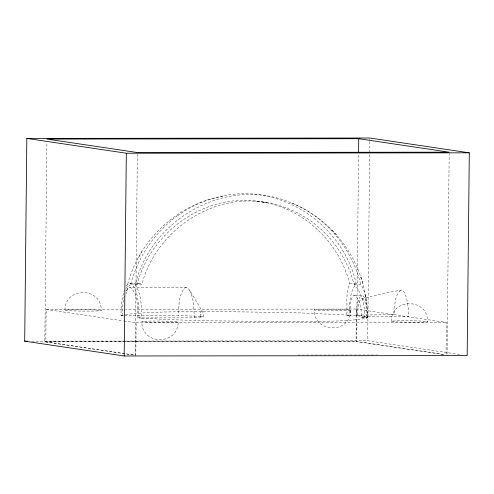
<?xml version="1.0" encoding="UTF-8"?>
<svg xmlns="http://www.w3.org/2000/svg" width="494" height="494" viewBox="0 0 494 494"><rect width="100%" height="100%" fill="white"/><g stroke="black" fill="none" stroke-linecap="round" stroke-linejoin="round"><path stroke-width="0.37" stroke-dasharray="2.47 1.85" d="M200.521 316.463L178.334 315.499L120.981 315.407C120.95 306.842 121.759 298.16 124.445 289.99M367.141 317.821C368.598 269.255 337.723 221.923 292.769 203.54C228.858 174.592 150.973 218.052 135.282 284.779C141.617 294.498 141.512 306.891 141.679 318.087L167.793 319.556L203.262 320.748L288.391 321.631C314.468 320.47 341.187 322.761 366.956 318.161L367.141 317.821L361.435 317.315C361.589 310.028 360.435 302.272 356.057 296.258L354.371 295.295L353.259 295.486C349.394 301.291 350.721 308.972 350.172 315.635L356.409 315.629L367.678 317.302C367.375 309.991 368.147 300.834 362.584 295.35L354.371 295.295M137.363 154.085L135.257 355.291L44.812 341.829L46.893 142.933M123.951 321.001L136.153 322.817L135.813 355.254L45.819 341.86L46.158 309.423L124.877 309.33M141.679 318.087L137.863 317.92C137.252 307.91 138.524 295.097 130.768 287.57L129.372 287.465L127.989 288.292L126.229 290.744M350.172 315.635L346.763 315.135C347.653 304.817 345.232 293.436 349.69 283.846C339.008 240.263 299.957 204.954 254.929 200.959C202.126 194.982 150.621 233.236 137.215 283.957L130.749 284.087L128.854 286.285L126.736 291.009L126.044 293.788M443.007 354.433L356.063 341.496L356.402 309.053L125.649 309.33M444.026 354.47L356.619 341.459L358.582 154.128M459.581 354.445L367.684 340.767L369.648 153.436M369.654 152.665L369.802 138.789M446.063 354.13L446.397 322.446L356.402 309.053M447.07 354.149L449.17 153.714M122.061 315.567L122.79 303.761L124.395 295.64M356.409 315.629C356.915 308.874 356.193 300.247 361.546 295.319M357.31 315.086L358.514 304.378L359.996 300.352L361.336 298.851L383.171 293.485L401.647 289.959L403.048 290.663L404.382 292.331L406.655 298.271L408.124 306.867L408.569 316.821L366.869 316.506L357.31 315.086L394.181 314.678C395.033 306.552 393.922 295.517 400.943 289.978M346.763 315.135L349.048 315.129C349.74 304.637 349.19 292.423 356.174 283.828C343.429 224.64 279.734 181.897 220.213 196.606C173.802 205.782 135.288 244.579 126.143 290.954M194.401 317.827L203.269 316.87L202.948 312.35L189.288 289.552L187.43 287.681L129.372 287.465M364.825 317.815C365.122 307.564 362.806 297.061 357.403 288.261C352.117 283.402 352.463 275.566 349.202 269.489C345.775 261.561 341.675 253.928 336.661 246.889C319.538 222.671 292.25 205.77 262.746 202.065M64.98 310.201C64.825 286.421 101.912 286.798 101.251 310.578A18.148 0.729 0.6 0 1 73.445 310.874A18.148 0.729 0.6 0 1 74.656 309.627A18.148 0.729 0.6 0 1 101.251 310.578M391.304 321.347C391.149 297.567 428.236 297.944 427.576 321.724A18.148 0.729 0.6 0 1 399.769 322.02A18.148 0.729 0.6 0 1 400.98 320.773A18.148 0.729 0.6 0 1 427.576 321.724M178.13 322.02A18.148 0.729 0.6 0 1 150.324 322.316A18.148 0.729 0.6 0 1 151.535 321.069A18.148 0.729 0.6 0 1 178.13 322.02C178.223 345.726 141.259 345.349 141.858 321.643M350.697 310.281A18.148 0.729 0.6 0 1 322.891 310.584A18.148 0.729 0.6 0 1 324.101 309.33A18.148 0.729 0.6 0 1 350.697 310.281C350.789 333.993 313.826 333.611 314.425 309.905M200.607 312.869L201.54 310.621L202.521 311.127M130.749 284.087C137.987 256.979 154.554 232.452 177.272 215.927M135.282 284.779L141.766 284.766C155.493 231.488 211.747 192.37 266.612 202.62L254.929 200.959M141.902 251.532L137.554 259.134M126.347 285.853L128.613 283.717L129.873 283.34L139.197 283.346L140.679 283.642L141.766 284.766M137.215 283.957L139.197 283.346M223.146 195.982L214.797 197.878L204.127 201.41A123.179 118.214 -81.7 0 0 177.272 215.934M125.501 314.505C155.591 310.998 186.04 312.029 216.292 311.553L292.899 312.603L349.048 315.129M186.454 287.366L185.25 287.545C178.143 294.597 179.056 306.187 178.334 315.499M361.799 298.679C367.555 301.686 366.227 310.862 366.869 316.506M120.981 315.407L123.661 315.394M349.69 283.846L356.174 283.828M361.435 317.315L367.678 317.302M137.863 317.92L194.167 317.852C194.037 308.336 193.926 298.129 189.288 289.552M136.153 322.817L446.397 322.446M31.635 341.169L124.896 341.058M125.667 341.058L367.684 340.767M44.812 341.829L356.619 341.459M45.819 341.86L356.063 341.496M297.882 355.062L377.601 355.001M354.173 284.353L360.706 284.513C364.745 289.885 365.579 296.875 366.61 303.328M200.669 316.481L203.269 316.87M46.158 309.423L123.185 320.884M129.873 283.34L131.466 283.791C139.394 293.004 138.4 306.651 139.036 318.093M291.516 203.015C326.015 216.903 352.092 248.513 360.706 284.513M336.587 235.027L330.838 228.95M362.849 283.488L360.595 276.368M365.43 295.721L365.721 297.647M200.428 316.45L200.317 314.153L200.465 316.45"/><path stroke-width="0.74" d="M24.7 341.175L26.824 138.425L369.808 138.017L469.3 152.825L467.176 355.575L124.192 355.983L24.7 341.175L27.781 341.169M124.192 355.983L126.316 153.233L26.824 138.425M358.595 152.584L358.743 138.709L46.936 139.08L137.381 152.541L449.188 152.171L358.743 138.709M126.316 153.233L469.3 152.825"/></g></svg>
